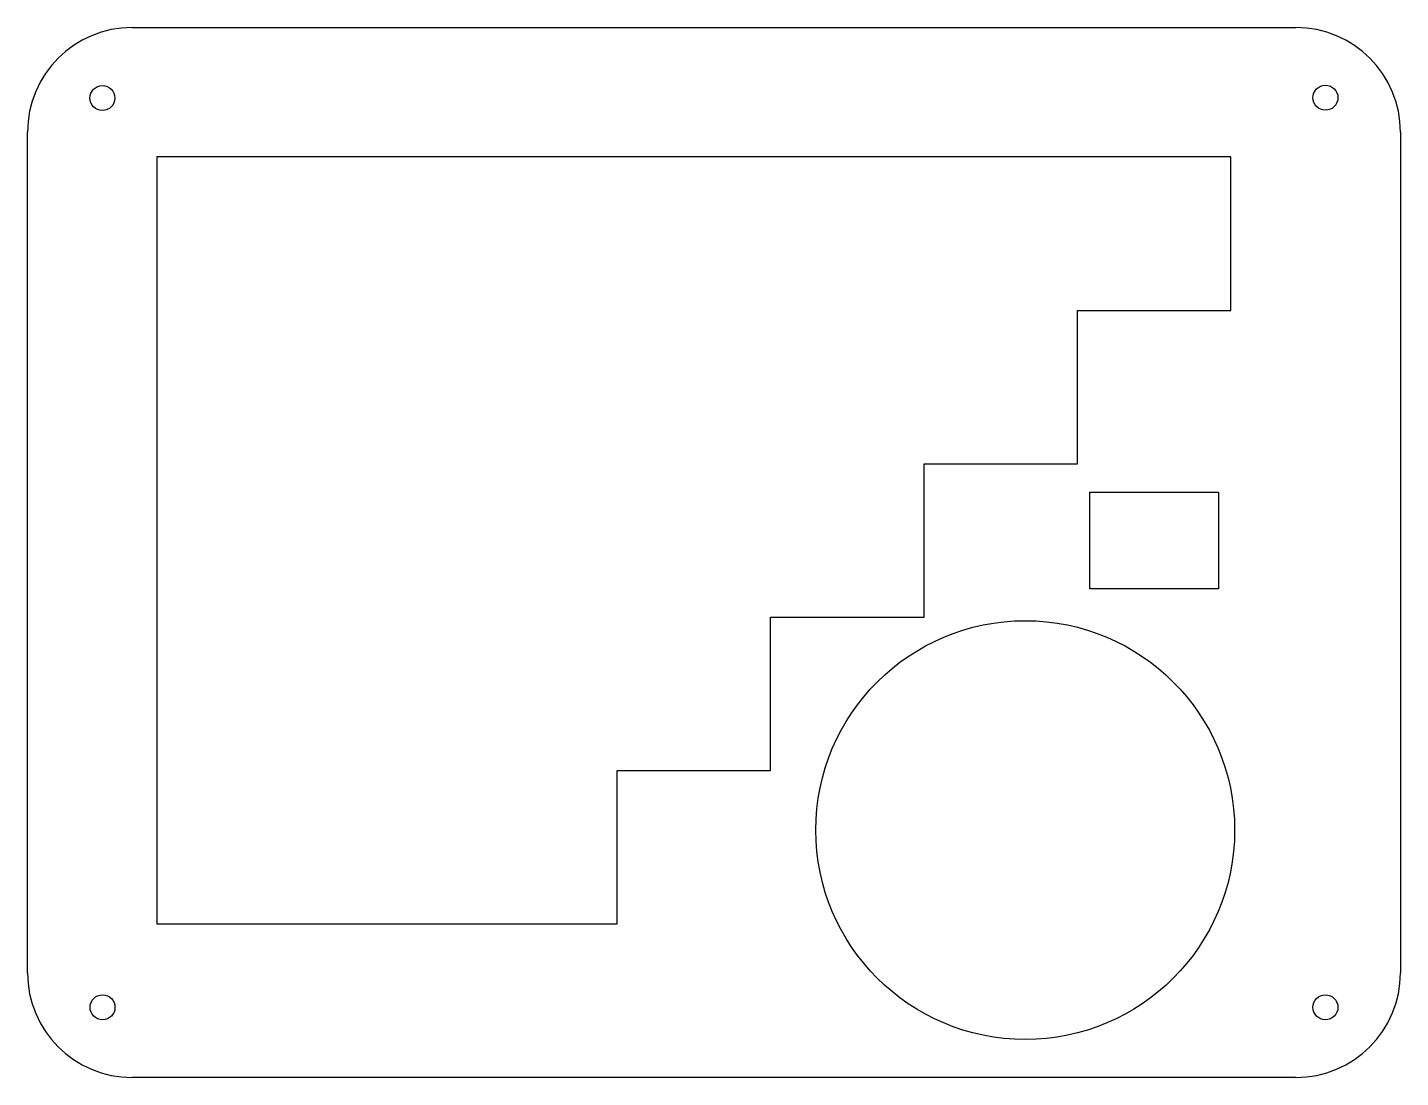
# Model space of a CAD drawing. Header units: inches. Extents: x 0 to 171, y 0 to 130.
import ezdxf

# ---------------------------------------------------------------- set-up
doc = ezdxf.new("R2010")
doc.units = ezdxf.units.IN
doc.header["$MEASUREMENT"] = 0

msp = doc.modelspace()

# ---------------------------------------------------------------- linework, layer by layer
for p, q in [((13, 130.4), (157.5, 130.4)), ((0, 13), (0, 117.4)), ((170.5, 117.4), (170.5, 13)), ((16.07, 114.33), (16.07, 19.07)), ((149.43, 114.33), (16.07, 114.33)), ((149.43, 95.27), (149.43, 114.33)), ((130.38, 76.22), (130.38, 95.27)), ((130.38, 95.27), (149.43, 95.27)), ((111.33, 57.17), (111.33, 76.22)), ((111.33, 76.22), (130.38, 76.22)), ((92.28, 38.12), (92.28, 57.17)), ((92.28, 57.17), (111.33, 57.17)), ((73.23, 19.07), (73.23, 38.12)), ((73.23, 38.12), (92.28, 38.12)), ((16.07, 19.07), (73.23, 19.07)), ((157.5, 0), (13, 0))]:
    msp.add_line(p, q)
at = {"linetype": 'Continuous'}
for p, q in [((131.9, 72.7), (147.9, 72.7)), ((131.9, 60.7), (131.9, 72.7)), ((147.9, 72.7), (147.9, 60.7)), ((147.9, 60.7), (131.9, 60.7))]:
    msp.add_line(p, q, dxfattribs=at)
for centre, radius in [((9.31, 121.63), 1.55), ((161.18, 121.67), 1.55), ((123.9, 30.73), 26), ((9.32, 8.73), 1.55), ((161.18, 8.73), 1.55)]:
    msp.add_circle(centre, radius, dxfattribs=at)
for centre, start, end in [((13, 117.4), 90, 180), ((157.5, 117.4), 0, 90), ((13, 13), 180, 270), ((157.5, 13), 270, 0)]:
    msp.add_arc(centre, 13, start, end)

doc.saveas('drawing.dxf')
